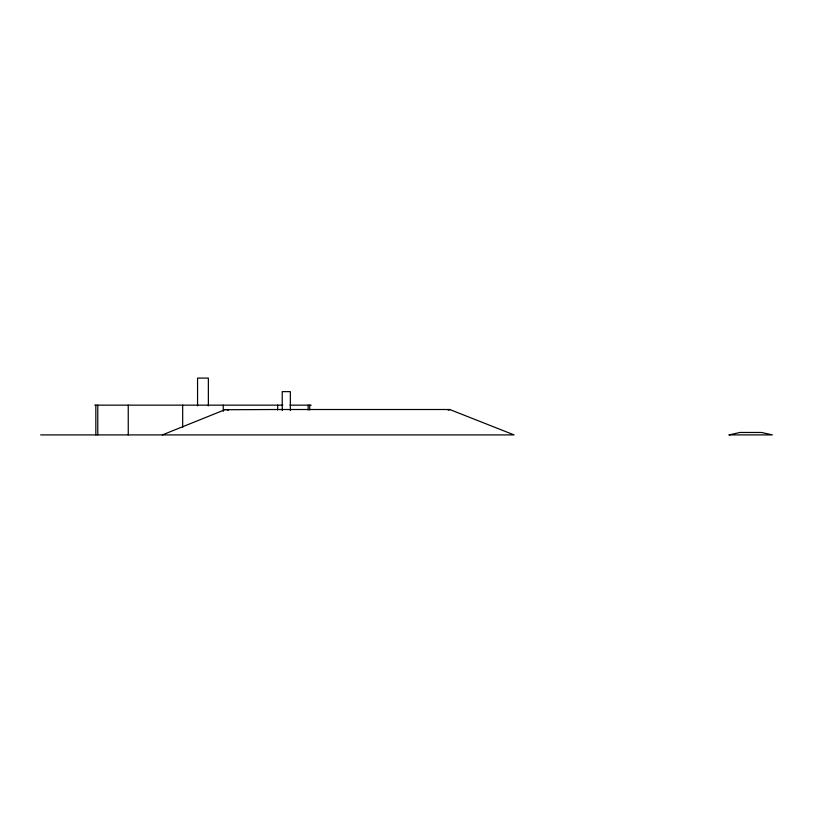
<?xml version="1.0" encoding="UTF-8"?>
<svg xmlns="http://www.w3.org/2000/svg" width="813" height="813" viewBox="0 0 813 813"><rect width="100%" height="100%" fill="white"/><g stroke="black" fill="none" stroke-linecap="round" stroke-linejoin="round"><path stroke-width="1.22" d="M448.166 410.26L449.884 409.528M162.387 434.904L224.906 409.722M224.906 409.722L277.142 409.508M729.068 434.904L739.891 432.475M449.762 409.528L514.08 434.904L40.65 434.904M94.755 405.148L282.863 405.148M289.956 405.148L311.155 405.148M278.768 409.508L307.761 409.508M309.621 409.508L450.239 409.508M739.952 432.475L761.466 432.475M729.098 434.904L772.35 434.904L761.791 432.526M226.583 409.528L228.311 410.26M309.702 405.148L309.702 410.108M308.147 405.148L308.147 410.108M290.353 410.565L290.353 391.632L282.233 391.632L282.233 410.565M277.66 405.148L277.69 410.108M223.25 405.148L223.25 411.348M208.362 405.87L208.362 378.096L197.559 378.096L197.559 405.87M182.671 405.148L182.671 427.465M128.241 405.148L128.261 434.904M97.784 405.148L97.784 434.904M95.832 405.148L95.832 434.904"/></g></svg>
